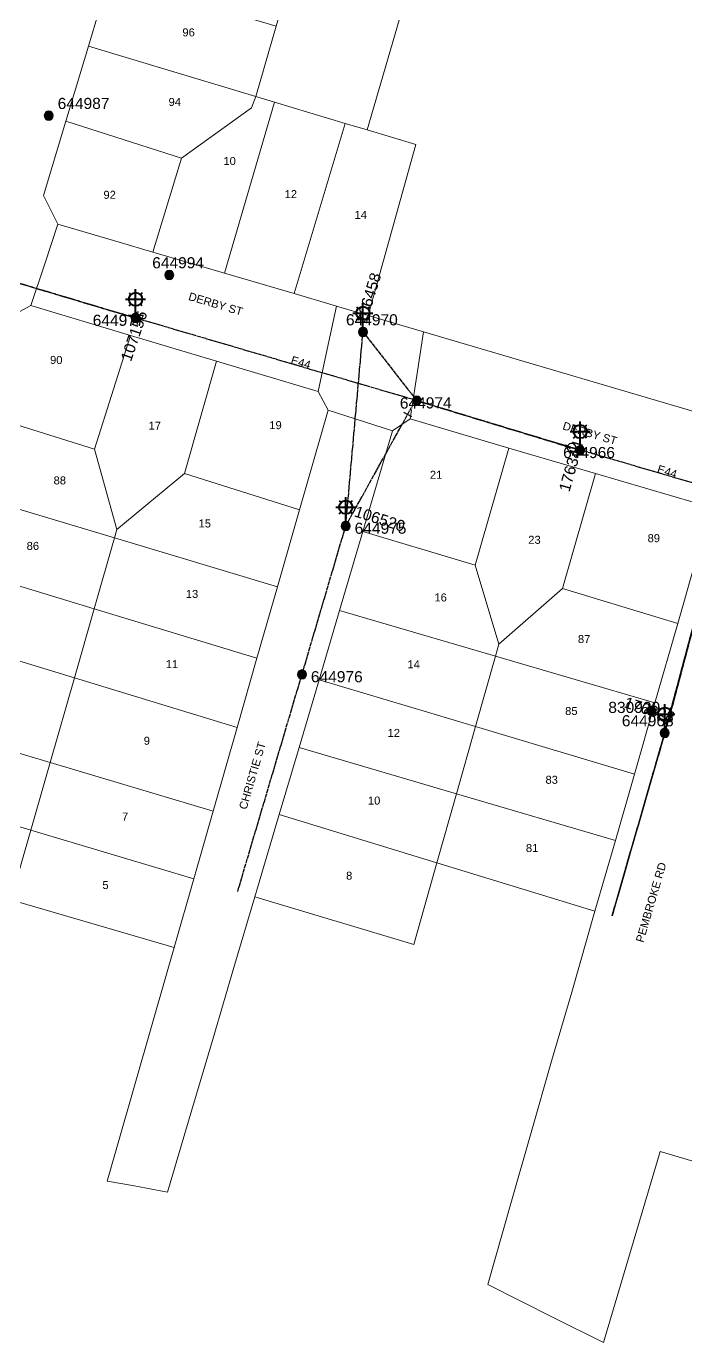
# Model space of a CAD drawing. Header units: metres. Extents: x 300457 to 302353, y 6232868 to 6234686.
# Drawn here: x 301422.1 to 301570.4, y 6233149 to 6233445.1 of the extents above; entities that cross this region are included whole.
import ezdxf
from ezdxf.enums import TextEntityAlignment as Align

# ---------------------------------------------------------------- set-up
doc = ezdxf.new("R2010")
doc.units = ezdxf.units.M
doc.linetypes.add('Cable Exist OH', pattern=[1, 1, 0])
doc.layers.get('0').update_dxf_attribs({"color": 6})
for name, color, linetype, lineweight in [('Cadastre Buildings_SP_EXT', 9, 'Continuous', 5), ('Cadastre Land Parcels_SP_EXT', 9, 'Continuous', 5), ('Cadastre Roads_SP_EXT', 9, 'Continuous', 5)]:
    doc.layers.add(name, color=color, linetype=linetype, lineweight=lineweight)
for name, color, linetype in [('Equip_SP_LV_EXT', 7, 'Continuous'), ('Equip_SP_SL_EXT', 7, 'Continuous'), ('Mains_HV_EXT', 7, 'Continuous'), ('Mains_LV_EXT', 7, 'Continuous'), ('Mains_SL_EXT', 7, 'Continuous'), ('SupportsOH_SP_TR_HV_LV_SL_EXT', 7, 'Continuous')]:
    doc.layers.add(name, color=color, linetype=linetype)
doc.styles.add('iecARIAL', font='arial.ttf', dxfattribs={"height": 2})
doc.styles.add('POLE_LABEL', font='arial.ttf')
doc.styles.get("Standard").update_dxf_attribs({"font": 'arial.ttf'})

# ---------------------------------------------------------------- blocks, each defined once
blk = doc.blocks.new('LV_OH_LINKS_OPEN_EXT')
for p, q in [((-0.17, 4.97), (-0.17, 5.46)), ((-0.17, 3), (-0.17, 2.5)), ((0.17, 4.97), (0.17, 5.46)), ((0.17, 3), (0.17, 2.5))]:
    blk.add_line(p, q)
blk.add_lwpolyline([(0, 2.99, 1), (0, 4.98, 1)], format="xyb", close=True)
at = {"flags": 9}
for tag, p in [('ACTUAL_STATUS', (0, 0)), ('CONSTRUCTED_VOLTAGE', (0, -0.2)), ('OPERATING_VOLTAGE', (0, -0.6)), ('ORIENTATION', (0, -0.8)), ('OWNED_BY', (0, -1)), ('STATE', (0, -1.2)), ('SWITCH_TYPE', (0, -1.4)), ('NO_PHASES', (0, -0.4)), ('USAGE', (0, -1.6)), ('LEGEND', (0, -1.8)), ('NOTES', (0, -2))]:
    blk.add_attdef(tag, text='', height=0.2, dxfattribs=at).set_placement(p, align=Align.MIDDLE_LEFT)
at = {"flags": 1}
blk.add_attdef('Z', (0, 0), '', height=0.2, dxfattribs=at)
blk = doc.blocks.new('SL_LANTERN_EXT')
at = {"lineweight": 40}
for p, q in [((0, 1.97), (0, 6.47)), ((-2.25, 4.22), (2.25, 4.22)), ((-1.46, 5.68), (-1.06, 5.28)), ((-1.46, 2.76), (-1.06, 3.16)), ((1.46, 5.68), (1.06, 5.28)), ((1.46, 2.76), (1.06, 3.16)), ((0, 0), (0, 2.72))]:
    blk.add_line(p, q, dxfattribs=at)
blk.add_circle((0, 4.22), 1.5, dxfattribs=at)
at = {"style": 'iecARIAL', "flags": 8}
blk.add_attdef('ASSET_NUM', (1.5, 1.5), '', height=2.5, dxfattribs=at)
for tag, p, height, flags in [('OPERATING_VOLTAGE', (0.98, -1.65), 0.2, 9), ('ORIENTATION', (0.98, -1.85), 0.2, 9), ('OWNED_BY', (0.98, -2.05), 0.2, 9), ('STATE', (0.98, -2.25), 0.2, 9), ('CONSTRUCTED_VOLTAGE', (0.98, -0.65), 0.2, 9), ('CONTROL_TYPE', (0.98, -0.85), 0.2, 9), ('LANTERN_PURPOSE', (0.98, -1.05), 0.2, 9), ('LANTERN_TYPE', (0.98, -1.25), 0.2, 9), ('NO_PHASES', (0.98, -1.45), 0.2, 9), ('USAGE', (0.98, -2.45), 0.2, 9), ('CEXIST', (0.98, -2.65), 0.2, 9), ('CNEW', (0.98, -2.85), 0.2, 9), ('CNUMBER', (0.98, -3.05), 0.2, 9), ('LNUMBER', (2.18, -3.25), 2.5, 8), ('CREMOVE', (0.98, -3.25), 0.2, 9), ('CREPLACE', (0.98, -3.45), 0.2, 9), ('LKINGHEIGHT', (0.98, -3.65), 0.2, 9), ('LBRACKET', (0.98, -3.85), 0.2, 9), ('LBRACKETVOCAB', (0.98, -4.05), 0.2, 9), ('LCATEGORY', (0.98, -4.25), 0.2, 9), ('LCHARGE1', (0.98, -4.45), 0.2, 9), ('LCHARGE1PERCENT', (0.98, -4.65), 0.2, 9), ('LCHARGE2', (0.98, -4.85), 0.2, 9), ('LCHARGE2PERCENT', (0.98, -5.05), 0.2, 9), ('LCHARGE3', (0.98, -5.25), 0.2, 9), ('LCHARGE3PERCENT', (0.98, -5.45), 0.2, 9), ('LEXIST', (0.98, -5.65), 0.2, 9), ('LLAMP', (0.98, -5.85), 0.2, 9), ('LLAMPVOCAB', (0.98, -6.05), 0.2, 9), ('LMAST', (0.98, -6.25), 0.2, 9), ('LMASTVOCAB', (0.98, -6.45), 0.2, 9), ('LNEW', (0.98, -6.65), 0.2, 9), ('LANTNUMBER', (0.98, -6.85), 0.2, 9), ('LOUTREACH', (0.98, -7.25), 0.2, 9), ('LOUTREACHVOCAB', (0.98, -7.45), 0.2, 9), ('LRATECODE', (0.98, -7.65), 0.2, 9), ('LREMOVE', (0.98, -7.85), 0.2, 9), ('LREPLACE', (0.98, -8.05), 0.2, 9), ('LTYPE', (0.98, -8.25), 0.2, 9), ('LTYPEVOCAB', (0.98, -8.45), 0.2, 9), ('LEGEND', (0.98, -8.65), 0.2, 9), ('LOCATION', (0.98, -8.85), 0.2, 9), ('NOTES', (0.98, -9.05), 0.2, 9), ('STREETNAME', (0.98, -9.25), 0.2, 9), ('SUBURB', (0.98, -9.45), 0.2, 1)]:
    blk.add_attdef(tag, p, '', height=height, dxfattribs=dict(flags=flags))
blk = doc.blocks.new('POLE_EXT')
blk.add_hatch(color=256).paths.add_polyline_path([(-1, 0, 1), (1, 0, 1)])
blk.add_lwpolyline([(-1, 0, 1), (1, 0, 1)], format="xyb", close=True)
for tag, height, flags, p in [('pNumber', 2.5, 8, (-17.84, 2.07)), ('OWNED_BY', 0.2, 9, (1.35, -0.4)), ('SPECIAL_USE', 0.2, 9, (1.35, -0.8)), ('STATE', 0.2, 9, (1.35, -1)), ('cLV', 0.2, 9, (1.35, -1.4)), ('hDepth', 0.2, 9, (1.35, -1.6)), ('hDia', 0.2, 9, (1.35, -1.8)), ('cHV', 0.2, 9, (1.35, -2)), ('PARENT', 0.2, 9, (1.35, -0.6)), ('USAGE', 0.2, 9, (1.35, -1.2)), ('LBRACKET', 0.2, 9, (1.35, -2.2)), ('LExisting', 0.2, 9, (1.35, -2.4)), ('LANTNUMBER', 0.2, 9, (1.35, -2.6)), ('LOther', 0.2, 9, (1.35, -2.8)), ('LRemove', 0.2, 9, (1.35, -3)), ('cLinedev', 0.2, 9, (1.35, -3.4)), ('pExisting', 0.2, 9, (1.35, -3.8)), ('pFooting', 0.2, 9, (1.35, -4.4)), ('pNew', 0.2, 9, (1.35, -4.6)), ('pRelocate', 0.2, 9, (1.35, -5)), ('pRemove', 0.2, 9, (1.35, -5.2)), ('pReplace', 0.2, 9, (1.35, -5.4)), ('pStay', 0.2, 9, (1.35, -5.6)), ('pType', 0.2, 9, (1.35, -5.8)), ('LEGEND', 0.2, 9, (1.35, -3.2)), ('LOCATION', 0.2, 9, (1.35, -3.6)), ('PFNUMBER', 0.2, 9, (1.35, -4)), ('NEWPFNUMBER', 0.2, 9, (1.35, -4.2)), ('cspan', 0.2, 9, (1.35, -6)), ('STREETNAME', 0.2, 9, (1.35, -6.2)), ('SUBURB', 0.2, 9, (1.35, -6.4)), ('OPERATED_BY', 0.2, 9, (1.36, -7.01)), ('NOTES', 0.2, 9, (1.35, -6.6)), ('MAINTAINED_BY', 0.2, 9, (1.36, -6.81))]:
    blk.add_attdef(tag, text='', height=height, dxfattribs=dict(flags=flags)).set_placement(p, align=Align.MIDDLE_LEFT)
at = {"style": 'POLE_LABEL'}
for tag, height, flags, p in [('ASSET_NUM', 2.5, 8, (2, 2)), ('STRUCTURE_PLANT_NUMBER', 0.2, 9, (1.35, 0.03)), ('STREET_CODE', 0.2, 9, (1.35, -0.2))]:
    blk.add_attdef(tag, text='', height=height, dxfattribs=dict(at, flags=flags)).set_placement(p, align=Align.MIDDLE_LEFT)
at = {"flags": 1}
blk.add_attdef('Z', (1.35, -7.33), '', height=0.2, dxfattribs=at)
blk = doc.blocks.new('End Shackle_EXT')
blk.add_wipeout([(0, 0.25), (1.81, 0.25), (1.82, -0.25), (0, -0.25)])
blk.add_line((1.81, -1), (1.81, 1))
at = {"flags": 1}
blk.add_attdef('Z', (0, 0), '', height=0.2, dxfattribs=at)
at = {"flags": 9}
for tag, p in [('CONNECTOR_TYPE', (0, 0)), ('CONSTRUCTED_VOLTAGE', (0, -0.2)), ('OPERATING_VOLTAGE', (0, -0.6)), ('ORIENTATION', (0, -0.8)), ('OWNED_BY', (0, -1)), ('STATE', (0, -1.2)), ('NO_PHASES', (0, -0.4)), ('USAGE', (0, -1.4)), ('NOTES', (0, -1.6))]:
    blk.add_attdef(tag, text='', height=0.2, dxfattribs=at).set_placement(p, align=Align.MIDDLE_LEFT)

msp = doc.modelspace()

# ---------------------------------------------------------------- linework, layer by layer
at = {"layer": 'Cadastre Buildings_SP_EXT', "linetype": 'Continuous'}
for points in [[(301580.68, 6233356.02), (301652.02, 6233595.89), (301614.4, 6233580.76), (301600.89, 6233534.79), (301585.82, 6233528.71), (301570.32, 6233522.49), (301554.62, 6233516.18), (301539.34, 6233509.97), (301524.08, 6233503.76), (301522.48, 6233503.14), (301498.78, 6233421.84), (301509.76, 6233418.55), (301498.99, 6233380.13), (301511.47, 6233376.45), (301580.68, 6233356.02)], [(301508.48, 6233497.49), (301498.46, 6233493.48), (301475.94, 6233525.14), (301463.84, 6233520.29), (301458.15, 6233514.28), (301456.27, 6233507.94), (301490.88, 6233487.81), (301487.8, 6233477.34), (301483.11, 6233461.45), (301478.32, 6233445.15), (301473.74, 6233429.34), (301477.97, 6233428.05), (301493.87, 6233423.32), (301498.78, 6233421.84), (301522.48, 6233503.14), (301508.48, 6233497.49)]]:
    msp.add_lwpolyline(points, close=True, dxfattribs=at)
at = {"layer": 'Cadastre Land Parcels_SP_EXT', "linetype": 'Continuous'}
for points in [[(301478.32, 6233445.15), (301440.79, 6233456.32), (301436.09, 6233440.71), (301473.74, 6233429.34), (301478.32, 6233445.15)], [(301473.74, 6233429.34), (301436.09, 6233440.71), (301431.02, 6233423.81), (301457.01, 6233415.5), (301472.79, 6233426.81), (301473.74, 6233429.34)], [(301477.97, 6233428.05), (301473.74, 6233429.34), (301472.79, 6233426.81), (301457.01, 6233415.5), (301450.6, 6233394.38), (301466.71, 6233389.61), (301477.97, 6233428.05)], [(301493.87, 6233423.32), (301477.97, 6233428.05), (301466.71, 6233389.61), (301482.37, 6233385.01), (301493.87, 6233423.32)], [(301457.01, 6233415.5), (301431.02, 6233423.81), (301426.03, 6233407.12), (301429.26, 6233400.68), (301443.01, 6233396.62), (301450.6, 6233394.38), (301457.01, 6233415.5)], [(301498.78, 6233421.84), (301493.87, 6233423.32), (301482.37, 6233385.01), (301491.92, 6233382.21), (301498.99, 6233380.13), (301509.76, 6233418.55), (301498.78, 6233421.84)], [(301445.59, 6233375.59), (301423.16, 6233382.34), (301418.9, 6233380.06), (301412.31, 6233357.94), (301437.47, 6233350.06), (301445.59, 6233375.59)], [(301464.91, 6233369.84), (301445.59, 6233375.59), (301437.47, 6233350.06), (301442.53, 6233331.96), (301457.69, 6233344.58), (301464.91, 6233369.84)], [(301487.76, 6233363), (301464.91, 6233369.84), (301457.69, 6233344.58), (301483.58, 6233336.41), (301490.04, 6233358.84), (301487.76, 6233363)], [(301437.47, 6233350.06), (301412.31, 6233357.94), (301407.08, 6233340.5), (301441.98, 6233330.05), (301442.53, 6233331.96), (301437.47, 6233350.06)], [(301530.68, 6233350.29), (301508.44, 6233356.85), (301504.49, 6233354.17), (301497.82, 6233331.52), (301523.08, 6233323.97), (301530.68, 6233350.29)], [(301550.18, 6233344.56), (301530.68, 6233350.29), (301523.08, 6233323.97), (301528.43, 6233306.15), (301542.76, 6233318.71), (301550.18, 6233344.56)], [(301483.58, 6233336.41), (301457.69, 6233344.58), (301442.53, 6233331.96), (301441.98, 6233330.05), (301478.62, 6233319.09), (301483.58, 6233336.41)], [(301572.63, 6233337.99), (301550.18, 6233344.56), (301542.76, 6233318.71), (301568.65, 6233310.81), (301575.12, 6233333.44), (301572.63, 6233337.99)], [(301441.98, 6233330.05), (301407.08, 6233340.5), (301402.36, 6233324.8), (301437.42, 6233314.13), (301441.98, 6233330.05)], [(301523.08, 6233323.97), (301497.82, 6233331.52), (301492.58, 6233313.73), (301527.67, 6233303.46), (301528.43, 6233306.15), (301523.08, 6233323.97)], [(301478.62, 6233319.09), (301441.98, 6233330.05), (301437.42, 6233314.13), (301474.01, 6233302.99), (301478.62, 6233319.09)], [(301437.42, 6233314.13), (301402.36, 6233324.8), (301397.76, 6233309.32), (301432.97, 6233298.58), (301437.42, 6233314.13)], [(301568.65, 6233310.81), (301542.76, 6233318.71), (301528.43, 6233306.15), (301527.67, 6233303.46), (301563.51, 6233292.98), (301568.65, 6233310.81)], [(301474.01, 6233302.99), (301437.42, 6233314.13), (301432.97, 6233298.58), (301469.54, 6233287.42), (301474.01, 6233302.99)], [(301527.67, 6233303.46), (301492.58, 6233313.73), (301487.98, 6233298.13), (301523.17, 6233287.61), (301527.67, 6233303.46)], [(301432.97, 6233298.58), (301397.76, 6233309.32), (301395.64, 6233302.21), (301392.04, 6233290.12), (301427.51, 6233279.54), (301432.97, 6233298.58)], [(301563.51, 6233292.98), (301527.67, 6233303.46), (301523.17, 6233287.61), (301558.92, 6233276.91), (301563.51, 6233292.98)], [(301469.54, 6233287.42), (301432.97, 6233298.58), (301427.51, 6233279.54), (301464.18, 6233268.62), (301469.54, 6233287.42)], [(301523.17, 6233287.61), (301487.98, 6233298.13), (301483.49, 6233282.95), (301518.89, 6233272.52), (301523.17, 6233287.61)], [(301427.51, 6233279.54), (301392.04, 6233290.12), (301389.1, 6233280.41), (301387.46, 6233274.99), (301423.16, 6233264.34), (301427.51, 6233279.54)], [(301558.92, 6233276.91), (301523.17, 6233287.61), (301518.89, 6233272.52), (301554.62, 6233262), (301558.92, 6233276.91)], [(301518.89, 6233272.52), (301483.49, 6233282.95), (301478.99, 6233267.84), (301514.48, 6233256.99), (301518.89, 6233272.52)], [(301464.18, 6233268.62), (301427.51, 6233279.54), (301423.16, 6233264.34), (301459.8, 6233253.4), (301464.18, 6233268.62)], [(301423.16, 6233264.34), (301387.46, 6233274.99), (301382.73, 6233259.22), (301418.67, 6233248.68), (301423.16, 6233264.34)], [(301554.62, 6233262), (301518.89, 6233272.52), (301514.48, 6233256.99), (301550.03, 6233246.12), (301554.62, 6233262)], [(301514.48, 6233256.99), (301478.99, 6233267.84), (301473.52, 6233249.33), (301509.26, 6233238.59), (301514.48, 6233256.99)], [(301459.8, 6233253.4), (301423.16, 6233264.34), (301418.67, 6233248.68), (301455.37, 6233237.93), (301459.8, 6233253.4)]]:
    msp.add_lwpolyline(points, close=True, dxfattribs=at)
at = {"layer": 'Cadastre Roads_SP_EXT', "linetype": 'Continuous'}
for points in [[(301450.6, 6233394.38), (301443.01, 6233396.62), (301429.26, 6233400.68), (301426.29, 6233391.74), (301423.16, 6233382.34), (301445.59, 6233375.59), (301464.91, 6233369.84), (301487.76, 6233363), (301489.81, 6233372.49), (301491.92, 6233382.21), (301482.37, 6233385.01), (301466.71, 6233389.61), (301450.6, 6233394.38)], [(301580.68, 6233356.02), (301511.47, 6233376.45), (301509.95, 6233366.58), (301508.44, 6233356.85), (301530.68, 6233350.29), (301550.18, 6233344.56), (301572.63, 6233337.99), (301576.81, 6233347.36), (301580.68, 6233356.02)], [(301504.49, 6233354.17), (301496.13, 6233356.87), (301490.04, 6233358.84), (301483.58, 6233336.41), (301478.62, 6233319.09), (301474.01, 6233302.99), (301469.54, 6233287.42), (301464.18, 6233268.62), (301459.8, 6233253.4), (301455.37, 6233237.93), (301450.88, 6233222.23), (301446.02, 6233205.22), (301440.31, 6233185.41), (301445.99, 6233184.37), (301453.92, 6233182.93), (301459.37, 6233201.45), (301464.14, 6233217.53), (301468.84, 6233233.44), (301473.52, 6233249.33), (301478.99, 6233267.84), (301483.49, 6233282.95), (301487.98, 6233298.13), (301492.58, 6233313.73), (301497.82, 6233331.52), (301504.49, 6233354.17)], [(301605.96, 6233330.41), (301587.93, 6233332.18), (301575.12, 6233333.44), (301568.65, 6233310.81), (301563.51, 6233292.98), (301558.92, 6233276.91), (301554.62, 6233262), (301550.03, 6233246.12), (301544.8, 6233227.91), (301540.28, 6233212.33), (301535.68, 6233196.35), (301531.11, 6233180.33), (301525.95, 6233162.12), (301540.78, 6233154.66), (301551.94, 6233149.05), (301564.73, 6233192.04), (301579.38, 6233187.72), (301596.12, 6233243.99), (301581.52, 6233248.36), (301605.96, 6233330.41)]]:
    msp.add_lwpolyline(points, close=True, dxfattribs=at)
at = {"layer": 'Mains_HV_EXT', "linetype": 'Cable Exist OH'}
msp.add_lwpolyline([(301590.65, 6233375.5), (301580.09, 6233340.07), (301567.35, 6233291.97), (301553.88, 6233245.03)], dxfattribs=at)
at = {"layer": 'Mains_LV_EXT', "linetype": 'Cable Exist OH'}
for points in [[(301446.73, 6233379.52), (301405.43, 6233391.85)], [(301546.72, 6233349.84), (301540.99, 6233351.52)], [(301580.09, 6233340.07), (301546.72, 6233349.84)], [(301565.73, 6233286.19), (301580.09, 6233340.07)], [(301484.14, 6233299.36), (301493.98, 6233332.74)], [(301469.68, 6233250.55), (301484.14, 6233299.36)], [(301553.88, 6233245.03), (301565.73, 6233286.19)]]:
    msp.add_lwpolyline(points, dxfattribs=at)
at = {"layer": 'Mains_SL_EXT', "linetype": 'Cable Exist OH'}
for points in [[(301405.43, 6233391.85), (301446.73, 6233379.52)], [(301493.98, 6233332.74), (301497.86, 6233376.38)], [(301580.09, 6233340.07), (301565.73, 6233286.19)], [(301469.68, 6233250.55), (301484.14, 6233299.36), (301493.98, 6233332.74)], [(301565.73, 6233286.19), (301553.88, 6233245.11)]]:
    msp.add_lwpolyline(points, dxfattribs=at)

# ---------------------------------------------------------------- block references
at = {"layer": 'Equip_SP_LV_EXT', "rotation": 252.511753448231}
msp.add_blockref('LV_OH_LINKS_OPEN_EXT', (301540.99, 6233351.52), dxfattribs=at)
at = {"layer": 'Equip_SP_SL_EXT'}
ref = msp.add_blockref('SL_LANTERN_EXT', (301497.86, 6233376.38), dxfattribs=at)
ref.add_attrib('ASSET_NUM', '106458', dxfattribs={"layer": '0', "height": 2.5, "rotation": 73.2566, "style": 'iecARIAL'}).set_placement((301499.36, 6233377.88), align=Align.BOTTOM_LEFT)
ref = msp.add_blockref('SL_LANTERN_EXT', (301446.73, 6233379.52), dxfattribs=at)
ref.add_attrib('ASSET_NUM', '107156', dxfattribs={"layer": '0', "height": 2.5, "rotation": 71.2586, "style": 'iecARIAL'}).set_placement((301448.23, 6233381.02), align=Align.MIDDLE_RIGHT)
ref = msp.add_blockref('SL_LANTERN_EXT', (301546.7, 6233349.76), dxfattribs=at)
ref.add_attrib('ASSET_NUM', '176344', dxfattribs={"layer": '0', "height": 2.5, "rotation": 74.0298, "style": 'iecARIAL'}).set_placement((301548.2, 6233351.26), align=Align.BOTTOM_RIGHT)
ref = msp.add_blockref('SL_LANTERN_EXT', (301493.98, 6233332.74), dxfattribs=at)
ref.add_attrib('ASSET_NUM', '106520', dxfattribs={"layer": '0', "height": 2.5, "rotation": 342.2286, "style": 'iecARIAL'}).set_placement((301495.48, 6233334.24), align=Align.BOTTOM_LEFT)
ref = msp.add_blockref('SL_LANTERN_EXT', (301565.73, 6233286.19), dxfattribs=at)
ref.add_attrib('ASSET_NUM', '176328', dxfattribs={"layer": '0', "height": 2.5, "rotation": 341.9928, "style": 'iecARIAL'}).set_placement((301567.23, 6233287.69), align=Align.BOTTOM_RIGHT)
at = {"layer": 'SupportsOH_SP_TR_HV_LV_SL_EXT'}
ref = msp.add_blockref('POLE_EXT', (301427.19, 6233425.05), dxfattribs=at)
ref.add_attrib('ASSET_NUM', '644987', dxfattribs={"layer": '0', "height": 2.5, "rotation": 0.0285, "style": 'POLE_LABEL'}).set_placement((301429.19, 6233425.8), align=Align.BOTTOM_LEFT)
ref = msp.add_blockref('POLE_EXT', (301454.28, 6233389.21), dxfattribs=at)
ref.add_attrib('ASSET_NUM', '644994', dxfattribs={"layer": '0', "height": 2.5, "style": 'POLE_LABEL'}).set_placement((301456.28, 6233389.96), align=Align.BOTTOM_CENTER)
ref = msp.add_blockref('POLE_EXT', (301446.73, 6233379.52), dxfattribs=at)
ref.add_attrib('ASSET_NUM', '644977', dxfattribs={"layer": '0', "height": 2.5, "style": 'POLE_LABEL'}).set_placement((301448.73, 6233380.27), align=Align.TOP_RIGHT)
ref = msp.add_blockref('POLE_EXT', (301497.86, 6233376.38), dxfattribs=at)
ref.add_attrib('ASSET_NUM', '644970', dxfattribs={"layer": '0', "height": 2.5, "style": 'POLE_LABEL'}).set_placement((301499.86, 6233377.13), align=Align.BOTTOM_CENTER)
ref = msp.add_blockref('POLE_EXT', (301546.7, 6233349.76), dxfattribs=at)
ref.add_attrib('ASSET_NUM', '644966', dxfattribs={"layer": '0', "height": 2.5, "style": 'POLE_LABEL'}).set_placement((301548.7, 6233350.52), align=Align.TOP_CENTER)
ref = msp.add_blockref('POLE_EXT', (301493.98, 6233332.74), dxfattribs=at)
ref.add_attrib('ASSET_NUM', '644975', dxfattribs={"layer": '0', "height": 2.5, "rotation": 0.1372, "style": 'POLE_LABEL'}).set_placement((301495.98, 6233333.49), align=Align.TOP_LEFT)
ref = msp.add_blockref('POLE_EXT', (301484.14, 6233299.36), dxfattribs=at)
ref.add_attrib('ASSET_NUM', '644976', dxfattribs={"layer": '0', "height": 2.5, "rotation": 359.9087, "style": 'POLE_LABEL'}).set_placement((301486.14, 6233300.11), align=Align.TOP_LEFT)
ref = msp.add_blockref('POLE_EXT', (301562.69, 6233291.19), dxfattribs=at)
ref.add_attrib('ASSET_NUM', '830920', dxfattribs={"layer": '0', "height": 2.5, "style": 'POLE_LABEL'}).set_placement((301564.69, 6233291.94), align=Align.MIDDLE_RIGHT)
ref = msp.add_blockref('POLE_EXT', (301565.73, 6233286.19), dxfattribs=at)
ref.add_attrib('ASSET_NUM', '644968', dxfattribs={"layer": '0', "height": 2.5, "rotation": 359.9885, "style": 'POLE_LABEL'}).set_placement((301567.73, 6233286.94), align=Align.BOTTOM_RIGHT)

# ---------------------------------------------------------------- texts
at = {"layer": 'Cadastre Land Parcels_SP_EXT'}
for s, p in [('96', (301457.24, 6233442.88)), ('94', (301454.13, 6233427.23)), ('10', (301466.47, 6233413.95)), ('92', (301439.49, 6233406.35)), ('12', (301480.23, 6233406.5)), ('14', (301495.95, 6233401.84)), ('90', (301427.48, 6233369.2)), ('17', (301449.64, 6233354.41)), ('19', (301476.79, 6233354.53)), ('21', (301512.9, 6233343.36)), ('88', (301428.27, 6233342.1)), ('15', (301460.88, 6233332.42)), ('23', (301535.03, 6233328.74)), ('89', (301561.87, 6233329.1)), ('86', (301422.21, 6233327.37)), ('13', (301458.01, 6233316.57)), ('16', (301513.92, 6233315.77)), ('87', (301546.2, 6233306.42)), ('11', (301453.49, 6233300.78)), ('14', (301507.85, 6233300.73)), ('85', (301543.32, 6233290.24)), ('12', (301503.38, 6233285.3)), ('9', (301448.55, 6233283.54)), ('83', (301538.9, 6233274.76)), ('10', (301498.96, 6233270.08)), ('7', (301443.66, 6233266.48)), ('81', (301534.5, 6233259.41)), ('8', (301494.06, 6233253.19)), ('5', (301439.25, 6233251.09))]:
    msp.add_text(s, height=1.8, dxfattribs=at).set_placement(p)
at = {"layer": 'Cadastre Roads_SP_EXT'}
for s, rotation, p in [('DERBY ST', 343.4516, (301458.45, 6233383.63)), ('DERBY ST', 343.5923, (301542.61, 6233354.51)), ('CHRISTIE ST', 73.775, (301471.65, 6233268.83)), ('PEMBROKE RD', 73.6741, (301560.9, 6233238.93))]:
    msp.add_text(s, height=1.8, rotation=rotation, dxfattribs=at).set_placement(p)
at = {"layer": 'Mains_LV_EXT'}
for rotation, p in [(343.6273, (301481.48, 6233369.31)), (342.5477, (301563.87, 6233344.82))]:
    msp.add_text('E44', height=1.8, rotation=rotation, dxfattribs=at).set_placement(p)

# ---------------------------------------------------------------- next in the draw order: block references
at = {"layer": 'Mains_LV_EXT', "rotation": 239.8036404979113}
msp.add_blockref('End Shackle_EXT', (301508.78, 6233359.42), dxfattribs=at)

# ---------------------------------------------------------------- next in the draw order: linework, layer by layer
at = {"layer": 'Mains_LV_EXT', "linetype": 'Cable Exist OH'}
for points in [[(301509.97, 6233360.94), (301446.73, 6233379.52)], [(301540.99, 6233351.52), (301509.97, 6233360.94)], [(301493.98, 6233332.74), (301508.78, 6233359.42)]]:
    msp.add_lwpolyline(points, dxfattribs=at)
at = {"layer": 'Mains_SL_EXT', "linetype": 'Cable Exist OH'}
msp.add_lwpolyline([(301497.86, 6233376.38), (301509.97, 6233360.94), (301546.7, 6233349.76)], dxfattribs=at)

# ---------------------------------------------------------------- next in the draw order: block references
at = {"layer": 'SupportsOH_SP_TR_HV_LV_SL_EXT'}
ref = msp.add_blockref('POLE_EXT', (301509.97, 6233360.94), dxfattribs=at)
ref.add_attrib('ASSET_NUM', '644974', dxfattribs={"layer": '0', "height": 2.5, "rotation": 0.3904, "style": 'POLE_LABEL'}).set_placement((301511.97, 6233361.69), align=Align.TOP_CENTER)

doc.saveas('drawing.dxf')
